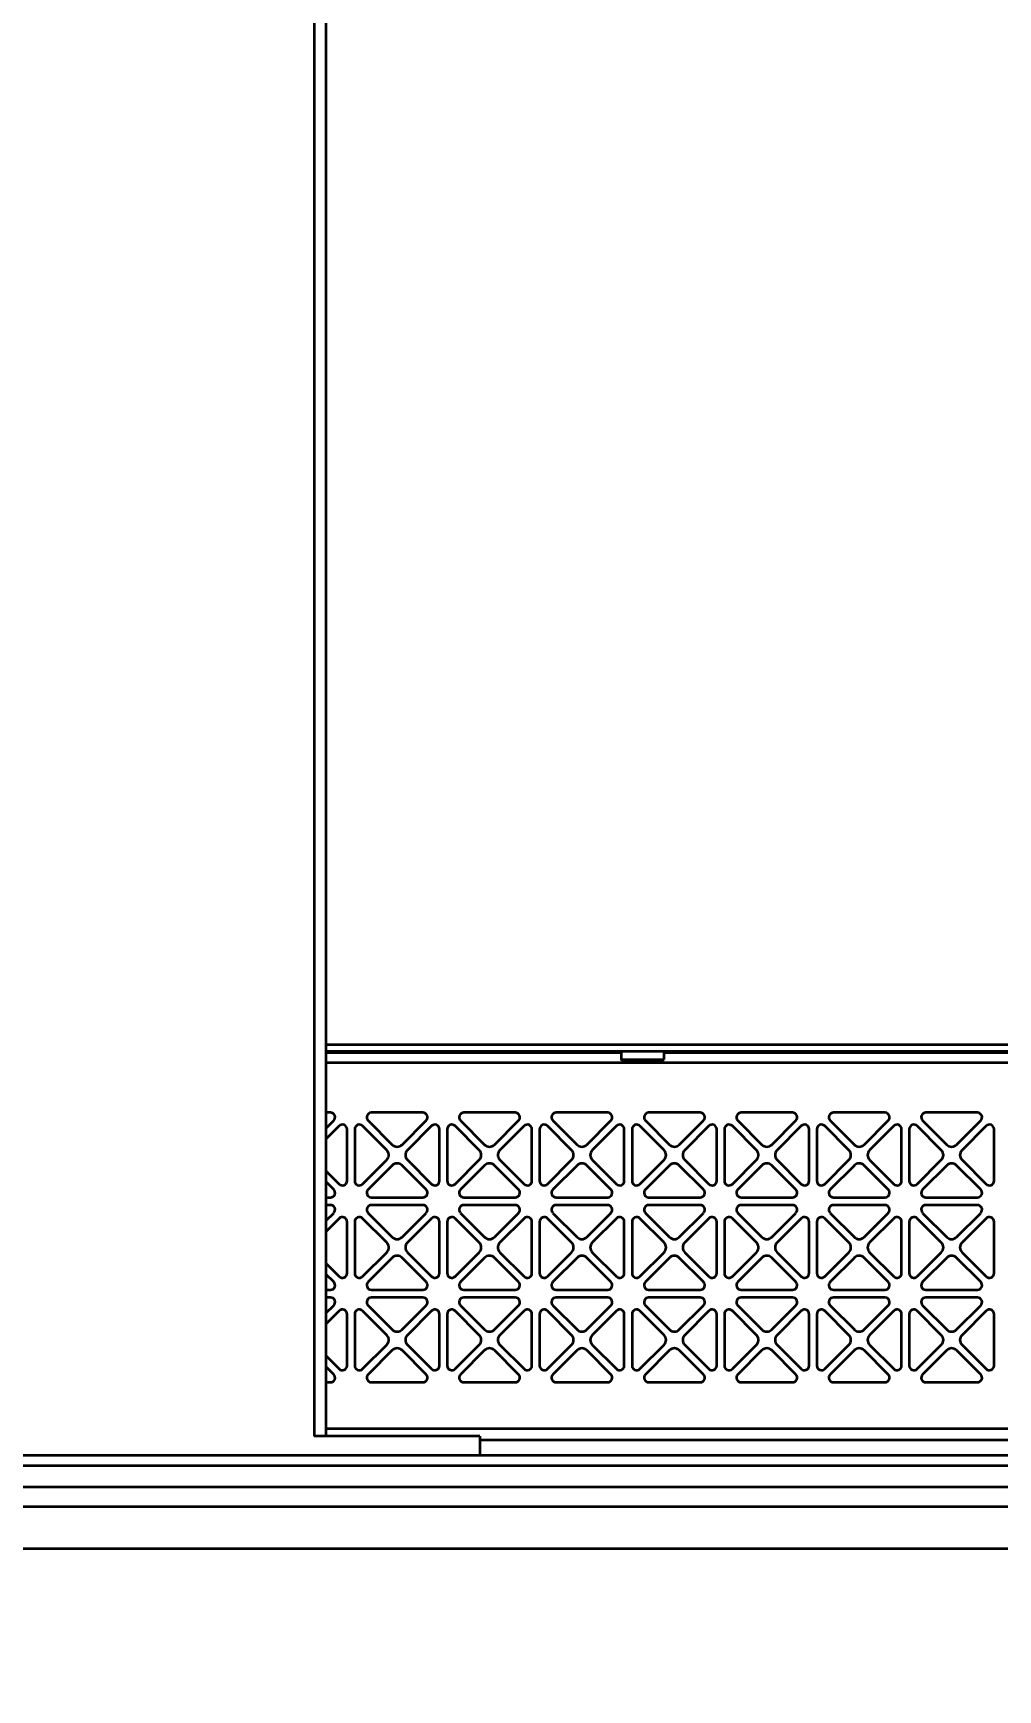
# Model space of a CAD drawing. Header units: millimetres. Extents: x 32496 to 166256, y 3504 to 23939.
# Drawn here: x 149596.2 to 149846.7, y 12174.5 to 12604.6 of the extents above; entities that cross this region are included whole.
import ezdxf

# ---------------------------------------------------------------- set-up
doc = ezdxf.new("R2010")
doc.units = ezdxf.units.MM
doc.header["$PDSIZE"] = -5
doc.layers.get('0').update_dxf_attribs({"lineweight": 35})
doc.layers.get('Defpoints').update_dxf_attribs({"lineweight": 18})
doc.layers.add('THICK', color=7, linetype='Continuous', lineweight=0)
doc.styles.add('TH_GBDIM', font='仿宋_GB2312.ttf', dxfattribs={"width": 0.8})
doc.dimstyles.new('TH_GBDIM', dxfattribs={"dimscale": 42, "dimtxt": 3, "dimasz": 3, "dimexe": 1.2, "dimexo": 0, "dimgap": 1, "dimtad": 1, "dimdec": 1, "dimdsep": 46, "dimtxsty": 'TH_GBDIM', "dimcen": 2.5, "dimdle": 252, "dimclrd": 4, "dimclre": 4, "dimclrt": 3, "dimadec": 0, "dimazin": 2, "dimtfac": 0.714286, "dimtdec": 1, "dimtmove": 0, "dimatfit": 3, "dimfxl": 1, "dimtolj": 1, "dimarcsym": 0})

# ---------------------------------------------------------------- blocks, each defined once
blk = doc.blocks.new('*D5866')
at = {"layer": 'Defpoints', "color": 0}
for p in [(146504.2, 13263.4), (152827.2, 12081.36), (152827.2, 11822.56)]:
    blk.add_point(p, dxfattribs=at)
at = {"layer": 'THICK', "color": 4, "linetype": 'Continuous', "lineweight": -2}
for p, q in [((146504.2, 13263.4), (146504.2, 11792.56)), ((152827.2, 12081.36), (152827.2, 11792.56)), ((146579.2, 11822.56), (152752.2, 11822.56))]:
    blk.add_line(p, q, dxfattribs=at)
at = {"layer": 'THICK', "color": 4}
for points in [[(146579.2, 11835.06), (146579.2, 11810.06), (146504.2, 11822.56)], [(152752.2, 11810.06), (152752.2, 11835.06), (152827.2, 11822.56)]]:
    blk.add_solid(points, dxfattribs=at)
at = {"layer": 'THICK', "color": 3, "lineweight": -3, "insert": (149665.7, 11885.26), "char_height": 75, "attachment_point": 5, "style": 'TH_GBDIM'}
blk.add_mtext('\\A1;About {\\A1;6323}', dxfattribs=at)
blk = doc.blocks.new('8-1250')
at = {"linetype": 'Continuous'}
for p, q in [((1072.87, -32157.29), (1072.87, -34666.29)), ((1075.87, -32157.29), (1075.87, -34666.29)), ((1075.87, -34564.59), (1472.67, -34564.59)), ((1075.87, -34566.29), (1474.87, -34566.29)), ((1152.55, -34566.79), (1075.87, -34566.79)), ((1152.55, -34566.29), (1152.55, -34568.49)), ((1163.6, -34566.29), (1163.6, -34568.49)), ((1310.71, -34566.79), (1163.6, -34566.79)), ((1075.87, -34569.29), (1485.87, -34569.29)), ((1152.55, -34568.49), (1163.6, -34568.49)), ((1152.85, -34568.79), (1152.55, -34568.49)), ((1152.85, -34568.79), (1163.3, -34568.79)), ((1163.3, -34568.79), (1163.6, -34568.49)), ((1077.06, -34582.29), (1075.87, -34582.29)), ((1075.87, -34586.37), (1077.91, -34584.34)), ((1086.83, -34584.34), (1093.1, -34590.6)), ((1101.06, -34582.29), (1087.68, -34582.29)), ((1095.65, -34590.6), (1101.91, -34584.34)), ((1110.83, -34584.34), (1117.1, -34590.6)), ((1125.06, -34582.29), (1111.68, -34582.29)), ((1119.65, -34590.6), (1125.91, -34584.34)), ((1134.83, -34584.34), (1141.1, -34590.6)), ((1149.06, -34582.29), (1135.68, -34582.29)), ((1143.65, -34590.6), (1149.91, -34584.34)), ((1158.83, -34584.34), (1165.1, -34590.6)), ((1173.06, -34582.29), (1159.68, -34582.29)), ((1167.65, -34590.6), (1173.91, -34584.34)), ((1182.83, -34584.34), (1189.1, -34590.6)), ((1197.06, -34582.29), (1183.68, -34582.29)), ((1191.65, -34590.6), (1197.91, -34584.34)), ((1206.83, -34584.34), (1213.1, -34590.6)), ((1221.06, -34582.29), (1207.68, -34582.29)), ((1215.65, -34590.6), (1221.91, -34584.34)), ((1230.83, -34584.34), (1237.1, -34590.6)), ((1245.06, -34582.29), (1231.68, -34582.29)), ((1239.65, -34590.6), (1245.91, -34584.34)), ((1079.32, -34585.75), (1075.87, -34589.2)), ((1081.37, -34599.98), (1081.37, -34586.6)), ((1083.37, -34586.6), (1083.37, -34599.98)), ((1091.69, -34592.02), (1085.42, -34585.75)), ((1103.32, -34585.75), (1097.06, -34592.02)), ((1105.37, -34599.98), (1105.37, -34586.6)), ((1107.37, -34586.6), (1107.37, -34599.98)), ((1115.69, -34592.02), (1109.42, -34585.75)), ((1127.32, -34585.75), (1121.06, -34592.02)), ((1129.37, -34599.98), (1129.37, -34586.6)), ((1131.37, -34586.6), (1131.37, -34599.98)), ((1139.69, -34592.02), (1133.42, -34585.75)), ((1151.32, -34585.75), (1145.06, -34592.02)), ((1153.37, -34599.98), (1153.37, -34586.6)), ((1155.37, -34586.6), (1155.37, -34599.98)), ((1163.69, -34592.02), (1157.42, -34585.75)), ((1175.32, -34585.75), (1169.06, -34592.02)), ((1177.37, -34599.98), (1177.37, -34586.6)), ((1179.37, -34586.6), (1179.37, -34599.98)), ((1187.69, -34592.02), (1181.42, -34585.75)), ((1199.32, -34585.75), (1193.06, -34592.02)), ((1201.37, -34599.98), (1201.37, -34586.6)), ((1203.37, -34586.6), (1203.37, -34599.98)), ((1211.69, -34592.02), (1205.42, -34585.75)), ((1223.32, -34585.75), (1217.06, -34592.02)), ((1225.37, -34599.98), (1225.37, -34586.6)), ((1227.37, -34586.6), (1227.37, -34599.98)), ((1235.69, -34592.02), (1229.42, -34585.75)), ((1247.32, -34585.75), (1241.06, -34592.02)), ((1249.37, -34599.98), (1249.37, -34586.6)), ((1075.87, -34597.37), (1079.32, -34600.83)), ((1085.42, -34600.83), (1091.69, -34594.56)), ((1093.1, -34595.98), (1086.83, -34602.24)), ((1101.91, -34602.24), (1095.65, -34595.98)), ((1097.06, -34594.56), (1103.32, -34600.83)), ((1109.42, -34600.83), (1115.69, -34594.56)), ((1117.1, -34595.98), (1110.83, -34602.24)), ((1125.91, -34602.24), (1119.65, -34595.98)), ((1121.06, -34594.56), (1127.32, -34600.83)), ((1133.42, -34600.83), (1139.69, -34594.56)), ((1141.1, -34595.98), (1134.83, -34602.24)), ((1149.91, -34602.24), (1143.65, -34595.98)), ((1145.06, -34594.56), (1151.32, -34600.83)), ((1157.42, -34600.83), (1163.69, -34594.56)), ((1165.1, -34595.98), (1158.83, -34602.24)), ((1173.91, -34602.24), (1167.65, -34595.98)), ((1169.06, -34594.56), (1175.32, -34600.83)), ((1181.42, -34600.83), (1187.69, -34594.56)), ((1189.1, -34595.98), (1182.83, -34602.24)), ((1197.91, -34602.24), (1191.65, -34595.98)), ((1193.06, -34594.56), (1199.32, -34600.83)), ((1205.42, -34600.83), (1211.69, -34594.56)), ((1213.1, -34595.98), (1206.83, -34602.24)), ((1221.91, -34602.24), (1215.65, -34595.98)), ((1217.06, -34594.56), (1223.32, -34600.83)), ((1229.42, -34600.83), (1235.69, -34594.56)), ((1237.1, -34595.98), (1230.83, -34602.24)), ((1245.91, -34602.24), (1239.65, -34595.98)), ((1241.06, -34594.56), (1247.32, -34600.83)), ((1077.91, -34602.24), (1075.87, -34600.2)), ((1075.87, -34604.29), (1077.06, -34604.29)), ((1087.68, -34604.29), (1101.06, -34604.29)), ((1111.68, -34604.29), (1125.06, -34604.29)), ((1135.68, -34604.29), (1149.06, -34604.29)), ((1159.68, -34604.29), (1173.06, -34604.29)), ((1183.68, -34604.29), (1197.06, -34604.29)), ((1207.68, -34604.29), (1221.06, -34604.29)), ((1231.68, -34604.29), (1245.06, -34604.29)), ((1077.06, -34606.29), (1075.87, -34606.29)), ((1075.87, -34610.37), (1077.91, -34608.34)), ((1079.32, -34609.75), (1075.87, -34613.2)), ((1091.69, -34616.02), (1085.42, -34609.75)), ((1086.83, -34608.34), (1093.1, -34614.6)), ((1101.06, -34606.29), (1087.68, -34606.29)), ((1095.65, -34614.6), (1101.91, -34608.34)), ((1103.32, -34609.75), (1097.06, -34616.02)), ((1115.69, -34616.02), (1109.42, -34609.75)), ((1110.83, -34608.34), (1117.1, -34614.6)), ((1125.06, -34606.29), (1111.68, -34606.29)), ((1119.65, -34614.6), (1125.91, -34608.34)), ((1127.32, -34609.75), (1121.06, -34616.02)), ((1139.69, -34616.02), (1133.42, -34609.75)), ((1134.83, -34608.34), (1141.1, -34614.6)), ((1149.06, -34606.29), (1135.68, -34606.29)), ((1143.65, -34614.6), (1149.91, -34608.34)), ((1151.32, -34609.75), (1145.06, -34616.02)), ((1163.69, -34616.02), (1157.42, -34609.75)), ((1158.83, -34608.34), (1165.1, -34614.6)), ((1173.06, -34606.29), (1159.68, -34606.29)), ((1167.65, -34614.6), (1173.91, -34608.34)), ((1175.32, -34609.75), (1169.06, -34616.02)), ((1187.69, -34616.02), (1181.42, -34609.75)), ((1182.83, -34608.34), (1189.1, -34614.6)), ((1197.06, -34606.29), (1183.68, -34606.29)), ((1191.65, -34614.6), (1197.91, -34608.34)), ((1199.32, -34609.75), (1193.06, -34616.02)), ((1211.69, -34616.02), (1205.42, -34609.75)), ((1206.83, -34608.34), (1213.1, -34614.6)), ((1221.06, -34606.29), (1207.68, -34606.29)), ((1215.65, -34614.6), (1221.91, -34608.34)), ((1223.32, -34609.75), (1217.06, -34616.02)), ((1235.69, -34616.02), (1229.42, -34609.75)), ((1230.83, -34608.34), (1237.1, -34614.6)), ((1245.06, -34606.29), (1231.68, -34606.29)), ((1239.65, -34614.6), (1245.91, -34608.34)), ((1247.32, -34609.75), (1241.06, -34616.02)), ((1081.37, -34623.98), (1081.37, -34610.6)), ((1083.37, -34610.6), (1083.37, -34623.98)), ((1105.37, -34623.98), (1105.37, -34610.6)), ((1107.37, -34610.6), (1107.37, -34623.98)), ((1129.37, -34623.98), (1129.37, -34610.6)), ((1131.37, -34610.6), (1131.37, -34623.98)), ((1153.37, -34623.98), (1153.37, -34610.6)), ((1155.37, -34610.6), (1155.37, -34623.98)), ((1177.37, -34623.98), (1177.37, -34610.6)), ((1179.37, -34610.6), (1179.37, -34623.98)), ((1201.37, -34623.98), (1201.37, -34610.6)), ((1203.37, -34610.6), (1203.37, -34623.98)), ((1225.37, -34623.98), (1225.37, -34610.6)), ((1227.37, -34610.6), (1227.37, -34623.98)), ((1249.37, -34623.98), (1249.37, -34610.6)), ((1085.42, -34624.83), (1091.69, -34618.56)), ((1097.06, -34618.56), (1103.32, -34624.83)), ((1109.42, -34624.83), (1115.69, -34618.56)), ((1121.06, -34618.56), (1127.32, -34624.83)), ((1133.42, -34624.83), (1139.69, -34618.56)), ((1145.06, -34618.56), (1151.32, -34624.83)), ((1157.42, -34624.83), (1163.69, -34618.56)), ((1169.06, -34618.56), (1175.32, -34624.83)), ((1181.42, -34624.83), (1187.69, -34618.56)), ((1193.06, -34618.56), (1199.32, -34624.83)), ((1205.42, -34624.83), (1211.69, -34618.56)), ((1217.06, -34618.56), (1223.32, -34624.83)), ((1229.42, -34624.83), (1235.69, -34618.56)), ((1241.06, -34618.56), (1247.32, -34624.83)), ((1075.87, -34621.37), (1079.32, -34624.83)), ((1093.1, -34619.98), (1086.83, -34626.24)), ((1101.91, -34626.24), (1095.65, -34619.98)), ((1117.1, -34619.98), (1110.83, -34626.24)), ((1125.91, -34626.24), (1119.65, -34619.98)), ((1141.1, -34619.98), (1134.83, -34626.24)), ((1149.91, -34626.24), (1143.65, -34619.98)), ((1165.1, -34619.98), (1158.83, -34626.24)), ((1173.91, -34626.24), (1167.65, -34619.98)), ((1189.1, -34619.98), (1182.83, -34626.24)), ((1197.91, -34626.24), (1191.65, -34619.98)), ((1213.1, -34619.98), (1206.83, -34626.24)), ((1221.91, -34626.24), (1215.65, -34619.98)), ((1237.1, -34619.98), (1230.83, -34626.24)), ((1245.91, -34626.24), (1239.65, -34619.98)), ((1077.91, -34626.24), (1075.87, -34624.2)), ((1075.87, -34628.29), (1077.06, -34628.29)), ((1077.06, -34630.29), (1075.87, -34630.29)), ((1087.68, -34628.29), (1101.06, -34628.29)), ((1101.06, -34630.29), (1087.68, -34630.29)), ((1111.68, -34628.29), (1125.06, -34628.29)), ((1125.06, -34630.29), (1111.68, -34630.29)), ((1135.68, -34628.29), (1149.06, -34628.29)), ((1149.06, -34630.29), (1135.68, -34630.29)), ((1159.68, -34628.29), (1173.06, -34628.29)), ((1173.06, -34630.29), (1159.68, -34630.29)), ((1183.68, -34628.29), (1197.06, -34628.29)), ((1197.06, -34630.29), (1183.68, -34630.29)), ((1207.68, -34628.29), (1221.06, -34628.29)), ((1221.06, -34630.29), (1207.68, -34630.29)), ((1231.68, -34628.29), (1245.06, -34628.29)), ((1245.06, -34630.29), (1231.68, -34630.29)), ((1075.87, -34634.37), (1077.91, -34632.34)), ((1079.32, -34633.75), (1075.87, -34637.2)), ((1081.37, -34647.98), (1081.37, -34634.6)), ((1083.37, -34634.6), (1083.37, -34647.98)), ((1091.69, -34640.02), (1085.42, -34633.75)), ((1086.83, -34632.34), (1093.1, -34638.6)), ((1095.65, -34638.6), (1101.91, -34632.34)), ((1103.32, -34633.75), (1097.06, -34640.02)), ((1105.37, -34647.98), (1105.37, -34634.6)), ((1107.37, -34634.6), (1107.37, -34647.98)), ((1115.69, -34640.02), (1109.42, -34633.75)), ((1110.83, -34632.34), (1117.1, -34638.6)), ((1119.65, -34638.6), (1125.91, -34632.34)), ((1127.32, -34633.75), (1121.06, -34640.02)), ((1129.37, -34647.98), (1129.37, -34634.6)), ((1131.37, -34634.6), (1131.37, -34647.98)), ((1139.69, -34640.02), (1133.42, -34633.75)), ((1134.83, -34632.34), (1141.1, -34638.6)), ((1143.65, -34638.6), (1149.91, -34632.34)), ((1151.32, -34633.75), (1145.06, -34640.02)), ((1153.37, -34647.98), (1153.37, -34634.6)), ((1155.37, -34634.6), (1155.37, -34647.98)), ((1163.69, -34640.02), (1157.42, -34633.75)), ((1158.83, -34632.34), (1165.1, -34638.6)), ((1167.65, -34638.6), (1173.91, -34632.34)), ((1175.32, -34633.75), (1169.06, -34640.02)), ((1177.37, -34647.98), (1177.37, -34634.6)), ((1179.37, -34634.6), (1179.37, -34647.98)), ((1187.69, -34640.02), (1181.42, -34633.75)), ((1182.83, -34632.34), (1189.1, -34638.6)), ((1191.65, -34638.6), (1197.91, -34632.34)), ((1199.32, -34633.75), (1193.06, -34640.02)), ((1201.37, -34647.98), (1201.37, -34634.6)), ((1203.37, -34634.6), (1203.37, -34647.98)), ((1211.69, -34640.02), (1205.42, -34633.75)), ((1206.83, -34632.34), (1213.1, -34638.6)), ((1215.65, -34638.6), (1221.91, -34632.34)), ((1223.32, -34633.75), (1217.06, -34640.02)), ((1225.37, -34647.98), (1225.37, -34634.6)), ((1227.37, -34634.6), (1227.37, -34647.98)), ((1235.69, -34640.02), (1229.42, -34633.75)), ((1230.83, -34632.34), (1237.1, -34638.6)), ((1239.65, -34638.6), (1245.91, -34632.34)), ((1247.32, -34633.75), (1241.06, -34640.02)), ((1249.37, -34647.98), (1249.37, -34634.6)), ((1085.42, -34648.83), (1091.69, -34642.56)), ((1093.1, -34643.98), (1086.83, -34650.24)), ((1101.91, -34650.24), (1095.65, -34643.98)), ((1097.06, -34642.56), (1103.32, -34648.83)), ((1109.42, -34648.83), (1115.69, -34642.56)), ((1117.1, -34643.98), (1110.83, -34650.24)), ((1125.91, -34650.24), (1119.65, -34643.98)), ((1121.06, -34642.56), (1127.32, -34648.83)), ((1133.42, -34648.83), (1139.69, -34642.56)), ((1141.1, -34643.98), (1134.83, -34650.24)), ((1149.91, -34650.24), (1143.65, -34643.98)), ((1145.06, -34642.56), (1151.32, -34648.83)), ((1157.42, -34648.83), (1163.69, -34642.56)), ((1165.1, -34643.98), (1158.83, -34650.24)), ((1173.91, -34650.24), (1167.65, -34643.98)), ((1169.06, -34642.56), (1175.32, -34648.83)), ((1181.42, -34648.83), (1187.69, -34642.56)), ((1189.1, -34643.98), (1182.83, -34650.24)), ((1197.91, -34650.24), (1191.65, -34643.98)), ((1193.06, -34642.56), (1199.32, -34648.83)), ((1205.42, -34648.83), (1211.69, -34642.56)), ((1213.1, -34643.98), (1206.83, -34650.24)), ((1221.91, -34650.24), (1215.65, -34643.98)), ((1217.06, -34642.56), (1223.32, -34648.83)), ((1229.42, -34648.83), (1235.69, -34642.56)), ((1237.1, -34643.98), (1230.83, -34650.24)), ((1245.91, -34650.24), (1239.65, -34643.98)), ((1241.06, -34642.56), (1247.32, -34648.83)), ((1075.87, -34645.37), (1079.32, -34648.83)), ((1077.91, -34650.24), (1075.87, -34648.2)), ((1075.87, -34652.29), (1077.06, -34652.29)), ((1087.68, -34652.29), (1101.06, -34652.29)), ((1111.68, -34652.29), (1125.06, -34652.29)), ((1135.68, -34652.29), (1149.06, -34652.29)), ((1159.68, -34652.29), (1173.06, -34652.29)), ((1183.68, -34652.29), (1197.06, -34652.29)), ((1207.68, -34652.29), (1221.06, -34652.29)), ((1231.68, -34652.29), (1245.06, -34652.29)), ((1115.87, -34666.29), (1072.87, -34666.29)), ((1075.87, -34664.29), (1485.87, -34664.29)), ((1115.87, -34666.29), (1115.87, -34671.29)), ((1875.87, -34667.29), (1115.87, -34667.29)), ((3761.37, -34674.01), (-7907.13, -34674.01)), ((1115.87, -34671.29), (935.87, -34671.29)), ((1875.87, -34671.29), (1115.87, -34671.29)), ((3761.37, -34679.48), (-7907.13, -34679.48)), ((3115.87, -34684.6), (-7857.13, -34684.6)), ((3115.87, -34695.54), (-7857.13, -34695.54))]:
    blk.add_line(p, q, dxfattribs=at)
for centre, radius, start, end in [((1077.06, -34583.49), 1.2, 315, 90), ((1087.68, -34583.49), 1.2, 90, 225), ((1101.06, -34583.49), 1.2, 315, 90), ((1111.68, -34583.49), 1.2, 90, 225), ((1125.06, -34583.49), 1.2, 315, 90), ((1135.68, -34583.49), 1.2, 90, 225), ((1149.06, -34583.49), 1.2, 315, 90), ((1159.68, -34583.49), 1.2, 90, 225), ((1173.06, -34583.49), 1.2, 315, 90), ((1183.68, -34583.49), 1.2, 90, 225), ((1197.06, -34583.49), 1.2, 315, 90), ((1207.68, -34583.49), 1.2, 90, 225), ((1221.06, -34583.49), 1.2, 315, 90), ((1231.68, -34583.49), 1.2, 90, 225), ((1245.06, -34583.49), 1.2, 315, 90), ((1080.17, -34586.6), 1.2, 0, 135), ((1084.57, -34586.6), 1.2, 45, 180), ((1104.17, -34586.6), 1.2, 0, 135), ((1108.57, -34586.6), 1.2, 45, 180), ((1128.17, -34586.6), 1.2, 0, 135), ((1132.57, -34586.6), 1.2, 45, 180), ((1152.17, -34586.6), 1.2, 0, 135), ((1156.57, -34586.6), 1.2, 45, 180), ((1176.17, -34586.6), 1.2, 0, 135), ((1180.57, -34586.6), 1.2, 45, 180), ((1200.17, -34586.6), 1.2, 0, 135), ((1204.57, -34586.6), 1.2, 45, 180), ((1224.17, -34586.6), 1.2, 0, 135), ((1228.57, -34586.6), 1.2, 45, 180), ((1248.17, -34586.6), 1.2, 0, 135), ((1090.41, -34593.29), 1.8, 315, 45), ((1094.37, -34589.33), 1.8, 225, 315), ((1098.33, -34593.29), 1.8, 135, 225), ((1114.41, -34593.29), 1.8, 315, 45), ((1118.37, -34589.33), 1.8, 225, 315), ((1122.33, -34593.29), 1.8, 135, 225), ((1138.41, -34593.29), 1.8, 315, 45), ((1142.37, -34589.33), 1.8, 225, 315), ((1146.33, -34593.29), 1.8, 135, 225), ((1162.41, -34593.29), 1.8, 315, 45), ((1166.37, -34589.33), 1.8, 225, 315), ((1170.33, -34593.29), 1.8, 135, 225), ((1186.41, -34593.29), 1.8, 315, 45), ((1190.37, -34589.33), 1.8, 225, 315), ((1194.33, -34593.29), 1.8, 135, 225), ((1210.41, -34593.29), 1.8, 315, 45), ((1214.37, -34589.33), 1.8, 225, 315), ((1218.33, -34593.29), 1.8, 135, 225), ((1234.41, -34593.29), 1.8, 315, 45), ((1238.37, -34589.33), 1.8, 225, 315), ((1242.33, -34593.29), 1.8, 135, 225), ((1094.37, -34597.25), 1.8, 45, 135), ((1118.37, -34597.25), 1.8, 45, 135), ((1142.37, -34597.25), 1.8, 45, 135), ((1166.37, -34597.25), 1.8, 45, 135), ((1190.37, -34597.25), 1.8, 45, 135), ((1214.37, -34597.25), 1.8, 45, 135), ((1238.37, -34597.25), 1.8, 45, 135), ((1080.17, -34599.98), 1.2, 225, 0), ((1084.57, -34599.98), 1.2, 180, 315), ((1104.17, -34599.98), 1.2, 225, 0), ((1108.57, -34599.98), 1.2, 180, 315), ((1128.17, -34599.98), 1.2, 225, 0), ((1132.57, -34599.98), 1.2, 180, 315), ((1152.17, -34599.98), 1.2, 225, 0), ((1156.57, -34599.98), 1.2, 180, 315), ((1176.17, -34599.98), 1.2, 225, 0), ((1180.57, -34599.98), 1.2, 180, 315), ((1200.17, -34599.98), 1.2, 225, 0), ((1204.57, -34599.98), 1.2, 180, 315), ((1224.17, -34599.98), 1.2, 225, 0), ((1228.57, -34599.98), 1.2, 180, 315), ((1248.17, -34599.98), 1.2, 225, 0), ((1077.06, -34603.09), 1.2, 270, 45), ((1087.68, -34603.09), 1.2, 135, 270), ((1101.06, -34603.09), 1.2, 270, 45), ((1111.68, -34603.09), 1.2, 135, 270), ((1125.06, -34603.09), 1.2, 270, 45), ((1135.68, -34603.09), 1.2, 135, 270), ((1149.06, -34603.09), 1.2, 270, 45), ((1159.68, -34603.09), 1.2, 135, 270), ((1173.06, -34603.09), 1.2, 270, 45), ((1183.68, -34603.09), 1.2, 135, 270), ((1197.06, -34603.09), 1.2, 270, 45), ((1207.68, -34603.09), 1.2, 135, 270), ((1221.06, -34603.09), 1.2, 270, 45), ((1231.68, -34603.09), 1.2, 135, 270), ((1245.06, -34603.09), 1.2, 270, 45), ((1077.06, -34607.49), 1.2, 315, 90), ((1080.17, -34610.6), 1.2, 0, 135), ((1084.57, -34610.6), 1.2, 45, 180), ((1087.68, -34607.49), 1.2, 90, 225), ((1101.06, -34607.49), 1.2, 315, 90), ((1104.17, -34610.6), 1.2, 0, 135), ((1108.57, -34610.6), 1.2, 45, 180), ((1111.68, -34607.49), 1.2, 90, 225), ((1125.06, -34607.49), 1.2, 315, 90), ((1128.17, -34610.6), 1.2, 0, 135), ((1132.57, -34610.6), 1.2, 45, 180), ((1135.68, -34607.49), 1.2, 90, 225), ((1149.06, -34607.49), 1.2, 315, 90), ((1152.17, -34610.6), 1.2, 0, 135), ((1156.57, -34610.6), 1.2, 45, 180), ((1159.68, -34607.49), 1.2, 90, 225), ((1173.06, -34607.49), 1.2, 315, 90), ((1176.17, -34610.6), 1.2, 0, 135), ((1180.57, -34610.6), 1.2, 45, 180), ((1183.68, -34607.49), 1.2, 90, 225), ((1197.06, -34607.49), 1.2, 315, 90), ((1200.17, -34610.6), 1.2, 0, 135), ((1204.57, -34610.6), 1.2, 45, 180), ((1207.68, -34607.49), 1.2, 90, 225), ((1221.06, -34607.49), 1.2, 315, 90), ((1224.17, -34610.6), 1.2, 0, 135), ((1228.57, -34610.6), 1.2, 45, 180), ((1231.68, -34607.49), 1.2, 90, 225), ((1245.06, -34607.49), 1.2, 315, 90), ((1248.17, -34610.6), 1.2, 0, 135), ((1094.37, -34613.33), 1.8, 225, 315), ((1118.37, -34613.33), 1.8, 225, 315), ((1142.37, -34613.33), 1.8, 225, 315), ((1166.37, -34613.33), 1.8, 225, 315), ((1190.37, -34613.33), 1.8, 225, 315), ((1214.37, -34613.33), 1.8, 225, 315), ((1238.37, -34613.33), 1.8, 225, 315), ((1090.41, -34617.29), 1.8, 315, 45), ((1098.33, -34617.29), 1.8, 135, 225), ((1114.41, -34617.29), 1.8, 315, 45), ((1122.33, -34617.29), 1.8, 135, 225), ((1138.41, -34617.29), 1.8, 315, 45), ((1146.33, -34617.29), 1.8, 135, 225), ((1162.41, -34617.29), 1.8, 315, 45), ((1170.33, -34617.29), 1.8, 135, 225), ((1186.41, -34617.29), 1.8, 315, 45), ((1194.33, -34617.29), 1.8, 135, 225), ((1210.41, -34617.29), 1.8, 315, 45), ((1218.33, -34617.29), 1.8, 135, 225), ((1234.41, -34617.29), 1.8, 315, 45), ((1242.33, -34617.29), 1.8, 135, 225), ((1094.37, -34621.25), 1.8, 45, 135), ((1118.37, -34621.25), 1.8, 45, 135), ((1142.37, -34621.25), 1.8, 45, 135), ((1166.37, -34621.25), 1.8, 45, 135), ((1190.37, -34621.25), 1.8, 45, 135), ((1214.37, -34621.25), 1.8, 45, 135), ((1238.37, -34621.25), 1.8, 45, 135), ((1077.06, -34627.09), 1.2, 270, 45), ((1080.17, -34623.98), 1.2, 225, 0), ((1084.57, -34623.98), 1.2, 180, 315), ((1087.68, -34627.09), 1.2, 135, 270), ((1101.06, -34627.09), 1.2, 270, 45), ((1104.17, -34623.98), 1.2, 225, 0), ((1108.57, -34623.98), 1.2, 180, 315), ((1111.68, -34627.09), 1.2, 135, 270), ((1125.06, -34627.09), 1.2, 270, 45), ((1128.17, -34623.98), 1.2, 225, 0), ((1132.57, -34623.98), 1.2, 180, 315), ((1135.68, -34627.09), 1.2, 135, 270), ((1149.06, -34627.09), 1.2, 270, 45), ((1152.17, -34623.98), 1.2, 225, 0), ((1156.57, -34623.98), 1.2, 180, 315), ((1159.68, -34627.09), 1.2, 135, 270), ((1173.06, -34627.09), 1.2, 270, 45), ((1176.17, -34623.98), 1.2, 225, 0), ((1180.57, -34623.98), 1.2, 180, 315), ((1183.68, -34627.09), 1.2, 135, 270), ((1197.06, -34627.09), 1.2, 270, 45), ((1200.17, -34623.98), 1.2, 225, 0), ((1204.57, -34623.98), 1.2, 180, 315), ((1207.68, -34627.09), 1.2, 135, 270), ((1221.06, -34627.09), 1.2, 270, 45), ((1224.17, -34623.98), 1.2, 225, 0), ((1228.57, -34623.98), 1.2, 180, 315), ((1231.68, -34627.09), 1.2, 135, 270), ((1245.06, -34627.09), 1.2, 270, 45), ((1248.17, -34623.98), 1.2, 225, 0), ((1077.06, -34631.49), 1.2, 315, 90), ((1087.68, -34631.49), 1.2, 90, 225), ((1101.06, -34631.49), 1.2, 315, 90), ((1111.68, -34631.49), 1.2, 90, 225), ((1125.06, -34631.49), 1.2, 315, 90), ((1135.68, -34631.49), 1.2, 90, 225), ((1149.06, -34631.49), 1.2, 315, 90), ((1159.68, -34631.49), 1.2, 90, 225), ((1173.06, -34631.49), 1.2, 315, 90), ((1183.68, -34631.49), 1.2, 90, 225), ((1197.06, -34631.49), 1.2, 315, 90), ((1207.68, -34631.49), 1.2, 90, 225), ((1221.06, -34631.49), 1.2, 315, 90), ((1231.68, -34631.49), 1.2, 90, 225), ((1245.06, -34631.49), 1.2, 315, 90), ((1080.17, -34634.6), 1.2, 0, 135), ((1084.57, -34634.6), 1.2, 45, 180), ((1104.17, -34634.6), 1.2, 0, 135), ((1108.57, -34634.6), 1.2, 45, 180), ((1128.17, -34634.6), 1.2, 0, 135), ((1132.57, -34634.6), 1.2, 45, 180), ((1152.17, -34634.6), 1.2, 0, 135), ((1156.57, -34634.6), 1.2, 45, 180), ((1176.17, -34634.6), 1.2, 0, 135), ((1180.57, -34634.6), 1.2, 45, 180), ((1200.17, -34634.6), 1.2, 0, 135), ((1204.57, -34634.6), 1.2, 45, 180), ((1224.17, -34634.6), 1.2, 0, 135), ((1228.57, -34634.6), 1.2, 45, 180), ((1248.17, -34634.6), 1.2, 0, 135), ((1090.41, -34641.29), 1.8, 315, 45), ((1094.37, -34637.33), 1.8, 225, 315), ((1098.33, -34641.29), 1.8, 135, 225), ((1114.41, -34641.29), 1.8, 315, 45), ((1118.37, -34637.33), 1.8, 225, 315), ((1122.33, -34641.29), 1.8, 135, 225), ((1138.41, -34641.29), 1.8, 315, 45), ((1142.37, -34637.33), 1.8, 225, 315), ((1146.33, -34641.29), 1.8, 135, 225), ((1162.41, -34641.29), 1.8, 315, 45), ((1166.37, -34637.33), 1.8, 225, 315), ((1170.33, -34641.29), 1.8, 135, 225), ((1186.41, -34641.29), 1.8, 315, 45), ((1190.37, -34637.33), 1.8, 225, 315), ((1194.33, -34641.29), 1.8, 135, 225), ((1210.41, -34641.29), 1.8, 315, 45), ((1214.37, -34637.33), 1.8, 225, 315), ((1218.33, -34641.29), 1.8, 135, 225), ((1234.41, -34641.29), 1.8, 315, 45), ((1238.37, -34637.33), 1.8, 225, 315), ((1242.33, -34641.29), 1.8, 135, 225), ((1094.37, -34645.25), 1.8, 45, 135), ((1118.37, -34645.25), 1.8, 45, 135), ((1142.37, -34645.25), 1.8, 45, 135), ((1166.37, -34645.25), 1.8, 45, 135), ((1190.37, -34645.25), 1.8, 45, 135), ((1214.37, -34645.25), 1.8, 45, 135), ((1238.37, -34645.25), 1.8, 45, 135), ((1080.17, -34647.98), 1.2, 225, 0), ((1084.57, -34647.98), 1.2, 180, 315), ((1104.17, -34647.98), 1.2, 225, 0), ((1108.57, -34647.98), 1.2, 180, 315), ((1128.17, -34647.98), 1.2, 225, 0), ((1132.57, -34647.98), 1.2, 180, 315), ((1152.17, -34647.98), 1.2, 225, 0), ((1156.57, -34647.98), 1.2, 180, 315), ((1176.17, -34647.98), 1.2, 225, 0), ((1180.57, -34647.98), 1.2, 180, 315), ((1200.17, -34647.98), 1.2, 225, 0), ((1204.57, -34647.98), 1.2, 180, 315), ((1224.17, -34647.98), 1.2, 225, 0), ((1228.57, -34647.98), 1.2, 180, 315), ((1248.17, -34647.98), 1.2, 225, 0), ((1077.06, -34651.09), 1.2, 270, 45), ((1087.68, -34651.09), 1.2, 135, 270), ((1101.06, -34651.09), 1.2, 270, 45), ((1111.68, -34651.09), 1.2, 135, 270), ((1125.06, -34651.09), 1.2, 270, 45), ((1135.68, -34651.09), 1.2, 135, 270), ((1149.06, -34651.09), 1.2, 270, 45), ((1159.68, -34651.09), 1.2, 135, 270), ((1173.06, -34651.09), 1.2, 270, 45), ((1183.68, -34651.09), 1.2, 135, 270), ((1197.06, -34651.09), 1.2, 270, 45), ((1207.68, -34651.09), 1.2, 135, 270), ((1221.06, -34651.09), 1.2, 270, 45), ((1231.68, -34651.09), 1.2, 135, 270), ((1245.06, -34651.09), 1.2, 270, 45)]:
    blk.add_arc(centre, radius, start, end, dxfattribs=at)

msp = doc.modelspace()

# ---------------------------------------------------------------- block references
at = {"color": 6}
msp.add_blockref('8-1250', (148596.331, 46906.597), dxfattribs=at)

# ---------------------------------------------------------------- dimensions: what is measured, and where the dimension line sits
at = {"layer": 'THICK', "lineweight": -3}
dim = msp.add_linear_dim(base=(152827.204, 11822.556), p1=(146504.204, 13263.4), p2=(152827.204, 12081.363), text='About {\\A1;<>}', dimstyle='TH_GBDIM', override={"dimscale": 25, "dimtxsty": 'TH_GBDIM', "dimarcsym": 2}, dxfattribs=at)
dim.commit()
dim.dimension.update_dxf_attribs({"geometry": '*D5866', "text_midpoint": (149665.704, 11885.258)})

doc.saveas('drawing.dxf')
